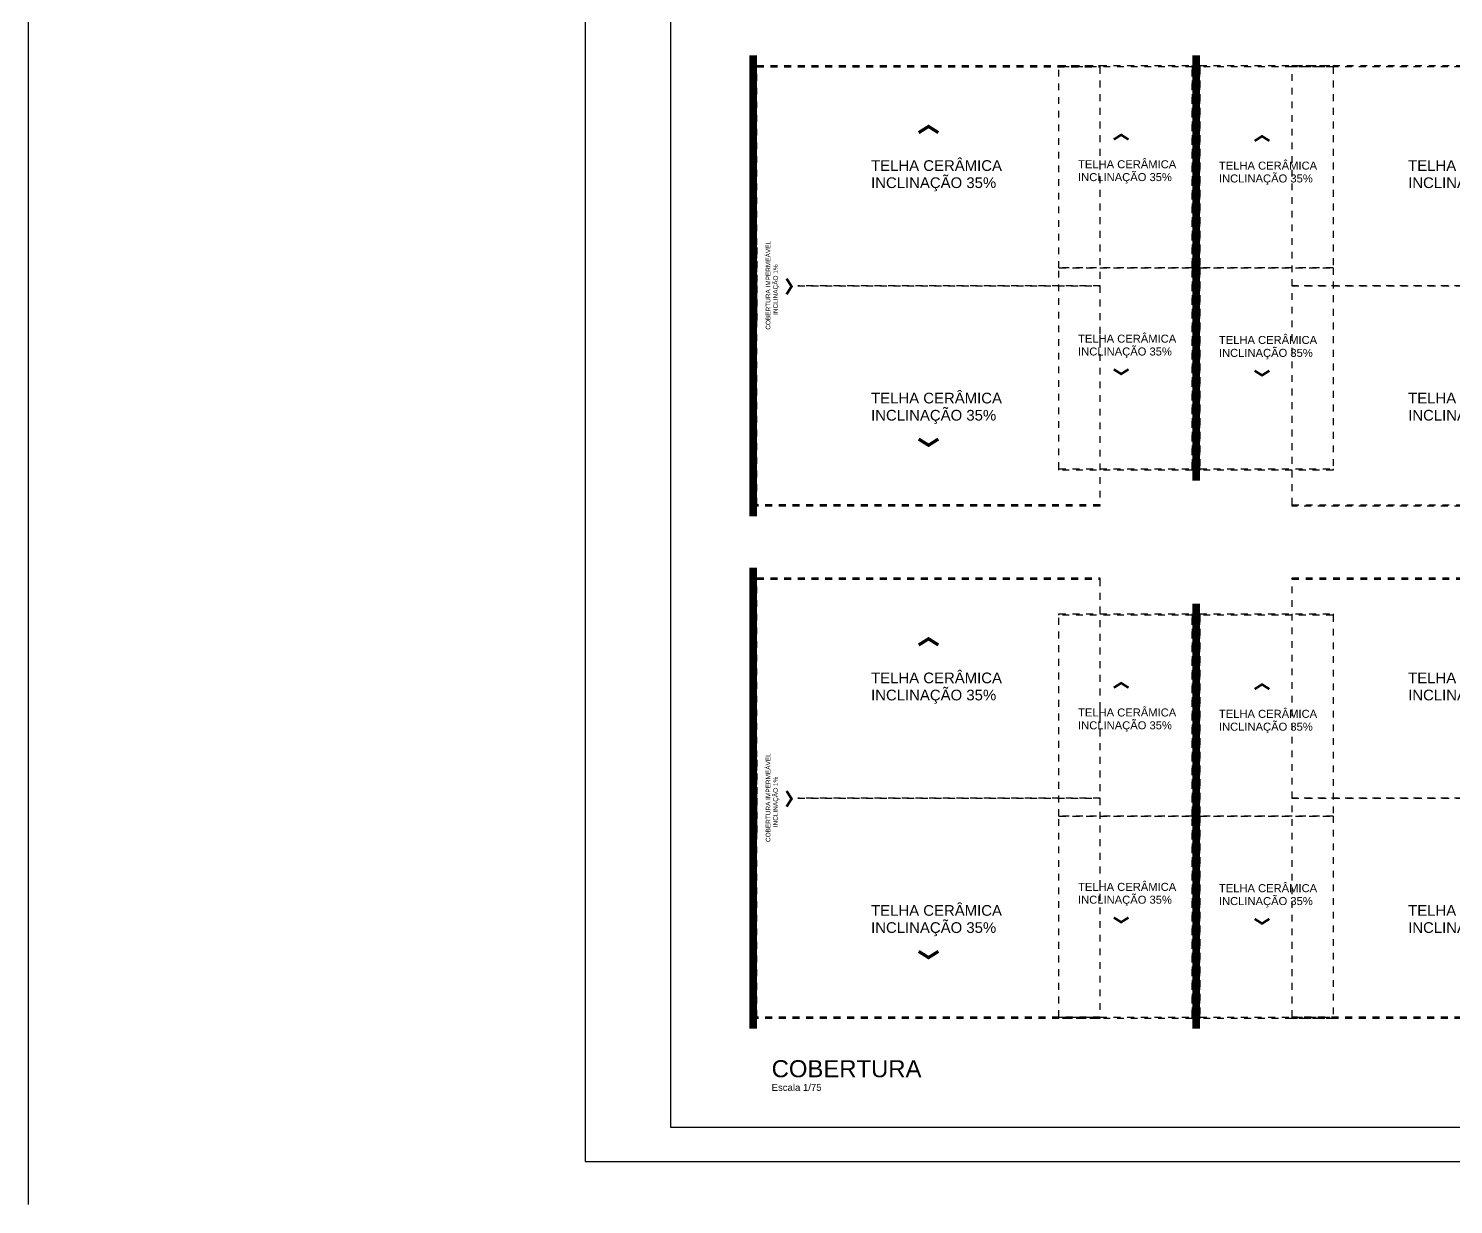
# Model space of a CAD drawing. Header units: metres. Extents: x 49 to 320, y -91 to 27.
# Drawn here: x 191.25 to 212.11, y -6.7 to 10.51 of the extents above; entities that cross this region are included whole.
import ezdxf
from ezdxf.enums import TextEntityAlignment as Align

# ---------------------------------------------------------------- set-up
doc = ezdxf.new("R2010")
doc.units = ezdxf.units.M
doc.header["$LTSCALE"] = 0.2
doc.linetypes.add('DASHED', pattern=[0.75, 0.5, -0.25])
doc.layers.add('ARQ-___-___-LEG', color=3, linetype='Continuous')
doc.layers.add('ARQ-COB-PRJ', color=4, linetype='DASHED')
doc.styles.add('REGUA200', font='arial.ttf')
doc.styles.add('REGUA80', font='arial.ttf')

# ---------------------------------------------------------------- blocks, each defined once
blk = doc.blocks.new('Titul1')
at = {"color": 6, "style": 'REGUA200', "width": 1.4}
blk.add_attdef('TITULO', (0, 0), '', height=5, dxfattribs=at)
at = {"color": 0, "style": 'REGUA80', "width": 1.4}
blk.add_attdef('ESCALA', (0, -3.98), '', height=2, dxfattribs=at)
blk = doc.blocks.new('INDSETAD')
at = {"color": 4, "linetype": 'ByBlock'}
for points in [[(0, 0), (1.26, 2), (0.71, 0), (1.77, 1.68)], [(0, 0), (1.26, -2), (0.71, 0), (1.77, -1.68)]]:
    blk.add_solid(points, dxfattribs=at)

msp = doc.modelspace()

# ---------------------------------------------------------------- linework, layer by layer
at = {"color": 15}
for p, q in [((191.246, -6.704), (191.246, 26.88)), ((199.393, 26.88), (199.393, -6.072)), ((199.393, -6.072), (238.524, -6.072))]:
    msp.add_line(p, q, dxfattribs=at)
at = {"color": 0}
for p, q in [((200.643, 26.38), (200.643, -5.572)), ((200.643, -5.572), (238.024, -5.572))]:
    msp.add_line(p, q, dxfattribs=at)
at = {"layer": 'ARQ-___-___-LEG'}
for points, const_width in [([(201.854, 10.119), (201.854, 3.519), (201.854, 3.369)], 0.113), ([(208.338, 3.894), (208.338, 9.969), (208.338, 10.119)], 0.113), ([(201.91, 6.032), (202.51, 6.032), (202.51, 7.457), (201.91, 7.457)], 0.000075), ([(201.854, 2.619), (201.854, -3.981), (201.854, -4.131)], 0.113), ([(208.338, -4.131), (208.338, 1.944), (208.338, 2.094)], 0.113), ([(201.91, -0.043), (202.51, -0.043), (202.51, -1.468), (201.91, -1.468)], 0.000075)]:
    msp.add_lwpolyline(points, dxfattribs=dict(at, const_width=const_width))
at = {"layer": 'ARQ-COB-PRJ'}
for p, q in [((201.91, 9.969), (206.931, 9.969)), ((201.91, 9.949), (201.91, 9.969)), ((201.91, 9.949), (206.931, 9.949)), ((201.91, 6.744), (201.91, 9.949)), ((206.331, 9.969), (208.281, 9.969)), ((206.331, 9.949), (206.331, 9.969)), ((208.281, 9.949), (206.331, 9.949)), ((206.331, 7.007), (206.331, 9.949)), ((206.931, 9.969), (206.931, 9.949)), ((206.931, 9.949), (206.931, 6.744)), ((208.281, 9.949), (208.281, 9.969)), ((208.281, 9.969), (208.281, 9.949)), ((208.281, 7.007), (208.281, 9.949)), ((208.281, 9.949), (208.281, 7.007)), ((208.394, 9.969), (210.344, 9.969)), ((208.394, 9.949), (208.394, 9.969)), ((208.394, 9.969), (208.394, 9.949)), ((210.344, 9.949), (208.394, 9.949)), ((208.394, 7.007), (208.394, 9.949)), ((208.394, 9.949), (208.394, 7.007)), ((209.744, 9.969), (214.821, 9.969)), ((209.744, 9.949), (209.744, 9.969)), ((214.821, 9.949), (209.744, 9.949)), ((209.744, 6.744), (209.744, 9.949)), ((210.344, 9.969), (210.344, 9.949)), ((210.344, 9.949), (210.344, 7.007)), ((201.91, 7.307), (201.91, 6.744)), ((206.331, 7.007), (208.281, 7.007)), ((206.331, 4.064), (206.331, 7.007)), ((208.281, 7.007), (206.331, 7.007)), ((208.281, 4.064), (208.281, 7.007)), ((208.281, 7.007), (208.281, 4.064)), ((210.344, 7.007), (208.394, 7.007)), ((208.394, 7.007), (210.344, 7.007)), ((208.394, 4.064), (208.394, 7.007)), ((208.394, 7.007), (208.394, 4.064)), ((210.344, 7.007), (210.344, 4.064)), ((201.91, 6.744), (201.91, 6.182)), ((201.91, 3.539), (201.91, 6.744)), ((206.931, 6.744), (202.51, 6.744)), ((202.51, 6.744), (206.931, 6.744)), ((206.931, 6.744), (206.931, 3.539)), ((209.744, 6.744), (214.221, 6.744)), ((209.744, 3.539), (209.744, 6.744)), ((214.221, 6.744), (209.744, 6.744)), ((206.331, 4.064), (208.281, 4.064)), ((206.331, 4.044), (206.331, 4.064)), ((208.281, 4.044), (206.331, 4.044)), ((208.281, 4.044), (208.281, 4.064)), ((208.281, 4.064), (208.281, 4.044)), ((208.394, 4.064), (210.344, 4.064)), ((208.394, 4.044), (208.394, 4.064)), ((208.394, 4.064), (208.394, 4.044)), ((210.344, 4.044), (208.394, 4.044)), ((210.344, 4.064), (210.344, 4.044)), ((206.931, 3.539), (201.91, 3.539)), ((201.91, 3.519), (201.91, 3.539)), ((206.931, 3.519), (201.91, 3.519)), ((206.931, 3.539), (206.931, 3.519)), ((209.744, 3.539), (214.821, 3.539)), ((209.744, 3.519), (209.744, 3.539)), ((214.821, 3.519), (209.744, 3.519)), ((201.91, 2.469), (206.931, 2.469)), ((201.91, 2.449), (201.91, 2.469)), ((201.91, 2.449), (206.931, 2.449)), ((201.91, -0.756), (201.91, 2.449)), ((206.931, 2.469), (206.931, 2.449)), ((206.931, 2.449), (206.931, -0.756)), ((209.744, 2.469), (214.821, 2.469)), ((209.744, 2.449), (209.744, 2.469)), ((209.744, 2.449), (214.821, 2.449)), ((209.744, -0.756), (209.744, 2.449)), ((206.331, 1.944), (208.281, 1.944)), ((206.331, 1.924), (206.331, 1.944)), ((208.281, 1.924), (206.331, 1.924)), ((206.331, -1.018), (206.331, 1.924)), ((208.281, 1.944), (208.281, 1.924)), ((208.281, 1.924), (208.281, 1.944)), ((208.281, 1.924), (208.281, -1.018)), ((208.281, -1.018), (208.281, 1.924)), ((208.394, 1.944), (210.344, 1.944)), ((208.394, 1.944), (208.394, 1.924)), ((208.394, 1.924), (208.394, 1.944)), ((210.344, 1.924), (208.394, 1.924)), ((208.394, 1.924), (208.394, -1.018)), ((208.394, -1.018), (208.394, 1.924)), ((210.344, 1.944), (210.344, 1.924)), ((210.344, 1.924), (210.344, -1.018)), ((201.91, -0.193), (201.91, -0.756)), ((201.91, -0.756), (201.91, -1.318)), ((201.91, -3.961), (201.91, -0.756)), ((206.931, -0.756), (202.51, -0.756)), ((202.51, -0.756), (206.931, -0.756)), ((206.931, -0.756), (206.931, -3.961)), ((209.744, -0.756), (214.221, -0.756)), ((209.744, -3.961), (209.744, -0.756)), ((214.221, -0.756), (209.744, -0.756)), ((208.281, -1.018), (206.331, -1.018)), ((206.331, -1.018), (208.281, -1.018)), ((206.331, -3.961), (206.331, -1.018)), ((208.281, -1.018), (208.281, -3.961)), ((208.281, -3.961), (208.281, -1.018)), ((210.344, -1.018), (208.394, -1.018)), ((208.394, -1.018), (210.344, -1.018)), ((208.394, -1.018), (208.394, -3.961)), ((208.394, -3.961), (208.394, -1.018)), ((210.344, -1.018), (210.344, -3.961)), ((206.931, -3.961), (201.91, -3.961)), ((201.91, -3.981), (201.91, -3.961)), ((206.331, -3.961), (208.281, -3.961)), ((206.331, -3.981), (206.331, -3.961)), ((206.931, -3.961), (206.931, -3.981)), ((208.281, -3.961), (208.281, -3.981)), ((208.281, -3.981), (208.281, -3.961)), ((208.394, -3.961), (210.344, -3.961)), ((208.394, -3.961), (208.394, -3.981)), ((208.394, -3.981), (208.394, -3.961)), ((214.821, -3.961), (209.744, -3.961)), ((209.744, -3.981), (209.744, -3.961)), ((210.344, -3.961), (210.344, -3.981)), ((206.931, -3.981), (201.91, -3.981)), ((208.281, -3.981), (206.331, -3.981)), ((210.344, -3.981), (208.394, -3.981)), ((214.821, -3.981), (209.744, -3.981))]:
    msp.add_line(p, q, dxfattribs=at)

# ---------------------------------------------------------------- block references
at = {"layer": 'ARQ-___-___-LEG'}
for p, xscale, yscale, zscale, rotation in [((204.421, 9.105), -0.078125, 0.078125, 0.078125, 90), ((207.241, 8.975), -0.05859375, 0.05859375, 0.05859375, 90), ((209.303, 8.955), -0.05859375, 0.05859375, 0.05859375, 90), ((202.438, 6.735), 0.0625, 0.0625, 0.0625, 180), ((207.241, 5.433), 0.05859375, 0.05859375, 0.05859375, 90), ((209.303, 5.413), 0.05859375, 0.05859375, 0.05859375, 90), ((204.421, 4.383), 0.078125, 0.078125, 0.078125, 90), ((204.421, 1.605), -0.078125, 0.078125, 0.078125, 90), ((207.241, 0.95), -0.05859375, 0.05859375, 0.05859375, 90), ((209.303, 0.93), -0.05859375, 0.05859375, 0.05859375, 90), ((202.438, -0.765), 0.0625, 0.0625, 0.0625, 180), ((207.241, -2.592), 0.05859375, 0.05859375, 0.05859375, 90), ((209.303, -2.612), 0.05859375, 0.05859375, 0.05859375, 90), ((204.421, -3.117), 0.078125, 0.078125, 0.078125, 90)]:
    msp.add_blockref('INDSETAD', p, dxfattribs=dict(at, xscale=xscale, yscale=yscale, zscale=zscale, rotation=rotation))
ref = msp.add_blockref('Titul1', (202.125, -4.841), dxfattribs=dict(at, xscale=0.05, yscale=0.05, zscale=0.05))
ref.add_attrib('TITULO', 'COBERTURA', (202.125, -4.841), dxfattribs={"layer": '0', "color": 6, "height": 0.25, "style": 'REGUA200'})
ref.add_attrib('ESCALA', 'Escala 1/75', (202.125, -5.04), dxfattribs={"layer": '0', "color": 0, "height": 0.1, "style": 'REGUA80'})

# ---------------------------------------------------------------- texts
at = {"layer": 'ARQ-___-___-LEG', "style": 'REGUA80'}
for s, height, p in [('TELHA CERÂMICA', 0.15625, (203.58, 8.505)), ('TELHA CERÂMICA', 0.11719, (206.61, 8.524)), ('TELHA CERÂMICA', 0.11719, (208.672, 8.504)), ('TELHA CERÂMICA', 0.15625, (211.442, 8.505)), ('INCLINAÇÃO 35%%%', 0.15625, (203.58, 8.254)), ('INCLINAÇÃO 35%%%', 0.11719, (206.61, 8.336)), ('INCLINAÇÃO 35%%%', 0.11719, (208.672, 8.316)), ('INCLINAÇÃO 35%%%', 0.15625, (211.442, 8.254)), ('TELHA CERÂMICA', 0.11719, (206.61, 5.971)), ('INCLINAÇÃO 35%%%', 0.11719, (206.61, 5.783)), ('TELHA CERÂMICA', 0.11719, (208.672, 5.952)), ('INCLINAÇÃO 35%%%', 0.11719, (208.672, 5.763)), ('TELHA CERÂMICA', 0.15625, (203.58, 5.101)), ('TELHA CERÂMICA', 0.15625, (211.442, 5.101)), ('INCLINAÇÃO 35%%%', 0.15625, (203.58, 4.85)), ('INCLINAÇÃO 35%%%', 0.15625, (211.442, 4.85)), ('TELHA CERÂMICA', 0.15625, (203.58, 1.005)), ('TELHA CERÂMICA', 0.15625, (211.442, 1.005)), ('INCLINAÇÃO 35%%%', 0.15625, (203.58, 0.754)), ('INCLINAÇÃO 35%%%', 0.15625, (211.442, 0.754)), ('TELHA CERÂMICA', 0.11719, (206.61, 0.499)), ('TELHA CERÂMICA', 0.11719, (208.672, 0.479)), ('INCLINAÇÃO 35%%%', 0.11719, (206.61, 0.311)), ('INCLINAÇÃO 35%%%', 0.11719, (208.672, 0.291)), ('TELHA CERÂMICA', 0.11719, (206.61, -2.054)), ('TELHA CERÂMICA', 0.11719, (208.672, -2.073)), ('TELHA CERÂMICA', 0.15625, (203.58, -2.399)), ('INCLINAÇÃO 35%%%', 0.11719, (206.61, -2.242)), ('INCLINAÇÃO 35%%%', 0.11719, (208.672, -2.262)), ('TELHA CERÂMICA', 0.15625, (211.442, -2.399)), ('INCLINAÇÃO 35%%%', 0.15625, (203.58, -2.65)), ('INCLINAÇÃO 35%%%', 0.15625, (211.442, -2.65))]:
    msp.add_text(s, height=height, dxfattribs=at).set_placement(p, align=Align.MIDDLE_LEFT)
for s, p in [('COBERTURA IMPERMEÁVEL', (202.072, 6.102)), ('INCLINAÇÃO 1%%%', (202.181, 6.319)), ('COBERTURA IMPERMEÁVEL', (202.072, -1.398)), ('INCLINAÇÃO 1%%%', (202.181, -1.181))]:
    msp.add_text(s, height=0.0675, rotation=90, dxfattribs=at).set_placement(p, align=Align.MIDDLE_LEFT)

doc.saveas('drawing.dxf')
